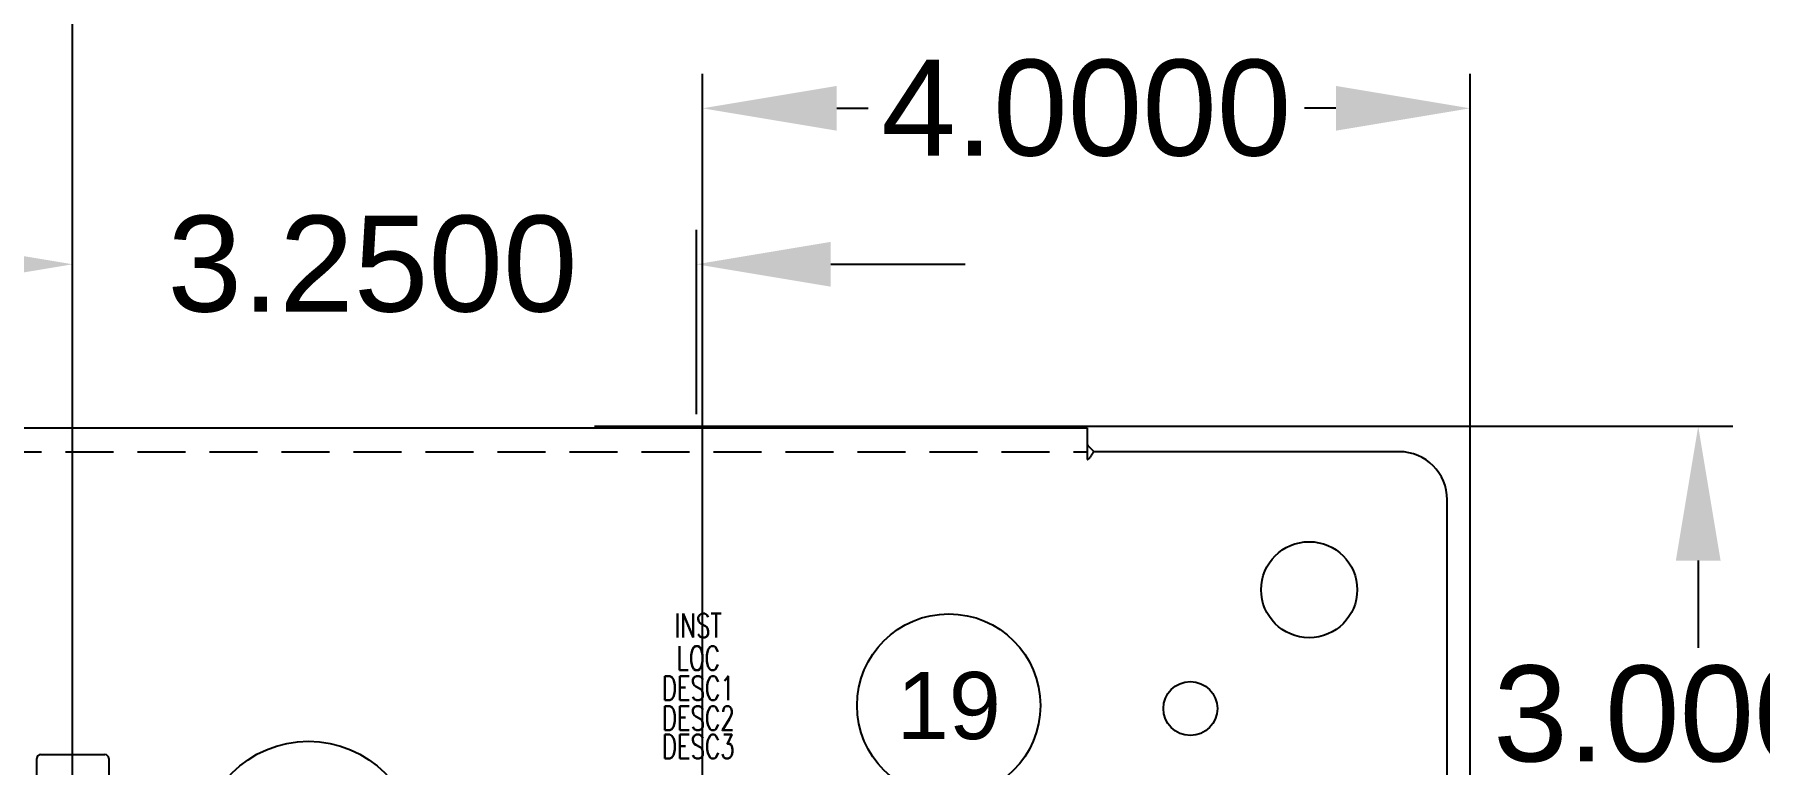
# Model space of a CAD drawing. Header units: inches. Extents: x -0.2 to 94.8, y -0.3 to 60.7.
# Drawn here: x 33.8 to 42.79, y 36.43 to 40.23 of the extents above; entities that cross this region are included whole.
import ezdxf
from ezdxf.enums import TextEntityAlignment as Align

# ---------------------------------------------------------------- set-up
doc = ezdxf.new("R2010")
doc.units = ezdxf.units.IN
doc.header["$MEASUREMENT"] = 0
doc.linetypes.add('HIDDEN', pattern=[0.375, 0.25, -0.125])
doc.linetypes.add('SLD-Solid', pattern=[0])
for name, color, linetype in [('02___PRT_ALL_AXES', 7, 'Continuous'), ('DEFAULT_2', 8, 'HIDDEN'), ('PBAL', 52, 'Continuous'), ('PITEM', 20, 'Continuous'), ('PSYMS', 2, 'Continuous')]:
    doc.layers.add(name, color=color, linetype=linetype)
doc.styles.get("Standard").update_dxf_attribs({"font": 'arial.ttf'})
doc.styles.add('WD', font='romans.shx', dxfattribs={"height": 0.185})

msp = doc.modelspace()

# ---------------------------------------------------------------- linework, layer by layer
at = {"color": 3, "linetype": 'Continuous'}
for p, q in [((10.33865, 38.1797), (39.28538, 38.1797)), ((39.28538, 38.1797), (39.28538, 38.09321)), ((39.28538, 38.09321), (39.28679, 38.09127)), ((39.28679, 38.09127), (39.2882, 38.08937)), ((39.2882, 38.08937), (39.28963, 38.08751)), ((39.28963, 38.08751), (39.29107, 38.08571)), ((39.29107, 38.08571), (39.2925, 38.08397)), ((39.2925, 38.08397), (39.29393, 38.0823)), ((39.29393, 38.0823), (39.29536, 38.08068)), ((39.29536, 38.08068), (39.29678, 38.07913)), ((39.29678, 38.07913), (39.29818, 38.07765)), ((39.29818, 38.07765), (39.29957, 38.0762)), ((39.29957, 38.0762), (39.30098, 38.07478)), ((39.30098, 38.07478), (39.30241, 38.07336)), ((39.30241, 38.07336), (39.30845, 38.06741)), ((39.30845, 38.06741), (39.31016, 38.0657)), ((39.31016, 38.0657), (39.3119, 38.06395)), ((39.3119, 38.06395), (39.3136, 38.06222)), ((39.3136, 38.06222), (39.31524, 38.06053)), ((39.31524, 38.06053), (39.3168, 38.05889)), ((39.3168, 38.05889), (39.31826, 38.05734)), ((39.31826, 38.05734), (39.31958, 38.05592)), ((39.31958, 38.05592), (39.32074, 38.05466)), ((40.9109, 38.05466), (39.32074, 38.05466)), ((41.16098, 36.21442), (41.16098, 37.80458))]:
    msp.add_line(p, q, dxfattribs=at)
at = {"color": 7, "linetype": 'SLD-Solid', "lineweight": 25}
for p, q in [((33.81363, 31.49519), (33.81363, 36.45678)), ((33.83364, 36.47678), (34.16874, 36.47678)), ((34.18875, 36.45678), (34.18875, 31.49519))]:
    msp.add_line(p, q, dxfattribs=at)
at = {"color": 3, "linetype": 'Continuous'}
msp.add_arc((40.9109, 37.80458), 0.25008, 0, 90, dxfattribs=at)
at = {"color": 7, "linetype": 'SLD-Solid', "lineweight": 25}
for centre, start, end in [((33.83364, 36.45678), 90, 180), ((34.16874, 36.45678), 0, 90)]:
    msp.add_arc(centre, 0.02001, start, end, dxfattribs=at)
at = {"layer": '02___PRT_ALL_AXES', "color": 3, "linetype": 'Continuous'}
for centre, radius in [((40.442, 37.33568), 0.25008), ((39.82309, 36.71676), 0.14054)]:
    msp.add_circle(centre, radius, dxfattribs=at)
at = {"layer": 'DEFAULT_2', "color": 8, "linetype": 'HIDDEN'}
for p, q in [((10.33865, 38.05466), (39.28538, 38.05466)), ((39.28538, 38.09321), (39.28538, 38.01379)), ((39.28538, 38.01379), (39.28701, 38.01438)), ((39.28701, 38.01438), (39.28857, 38.01506)), ((39.28857, 38.01506), (39.29007, 38.0158)), ((39.29007, 38.0158), (39.29153, 38.01663)), ((39.29153, 38.01663), (39.29295, 38.01755)), ((39.29295, 38.01755), (39.29436, 38.01858)), ((39.29436, 38.01858), (39.29576, 38.01973)), ((39.29576, 38.01973), (39.29717, 38.02101)), ((39.29717, 38.02101), (39.29861, 38.02247)), ((39.29861, 38.02247), (39.3, 38.02403)), ((39.3, 38.02403), (39.30126, 38.02557)), ((39.30126, 38.02557), (39.30249, 38.02718)), ((39.30249, 38.02718), (39.30375, 38.02896)), ((39.30375, 38.02896), (39.305, 38.03084)), ((39.305, 38.03084), (39.30626, 38.03281)), ((39.30626, 38.03281), (39.30752, 38.03485)), ((39.30752, 38.03485), (39.31139, 38.04131)), ((39.31139, 38.04131), (39.31277, 38.04355)), ((39.31277, 38.04355), (39.31414, 38.04571)), ((39.31414, 38.04571), (39.31551, 38.04778)), ((39.31551, 38.04778), (39.31687, 38.04973)), ((39.31687, 38.04973), (39.31821, 38.05153)), ((39.31821, 38.05153), (39.3195, 38.05317)), ((39.3195, 38.05317), (39.32074, 38.05466))]:
    msp.add_line(p, q, dxfattribs=at)
at = {"layer": 'PBAL'}
msp.add_circle((38.56453, 36.73246), 0.47746, dxfattribs=at)
msp.add_ellipse((35.22889, 35.98366), major_axis=(-0.39775, 0.39775), ratio=1, start_param=3.9269908, end_param=10.2101761, dxfattribs=at)
at = {"layer": 'PSYMS'}
for p, q in [((34, 36.8125), (34, 41.58625)), ((37.28125, 23), (37.28125, 40.02375)), ((41.28125, 23), (41.28125, 40.02375)), ((37.98125, 39.84375), (38.14418, 39.84375)), ((40.58125, 39.84375), (40.41832, 39.84375)), ((34, 31.53125), (34, 39.21125)), ((37.25, 38.25), (37.25, 39.21125)), ((37.95, 39.03125), (38.65, 39.03125)), ((36.71875, 38.1875), (42.64875, 38.1875)), ((42.46875, 37.4875), (42.46875, 37.03296))]:
    msp.add_line(p, q, dxfattribs=at)
for points in [[(37.98125, 39.96042), (37.98125, 39.72708), (37.28125, 39.84375)], [(40.58125, 39.96042), (40.58125, 39.72708), (41.28125, 39.84375)], [(33.3, 39.14792), (33.3, 38.91458), (34, 39.03125)], [(37.95, 39.14792), (37.95, 38.91458), (37.25, 39.03125)], [(42.35208, 37.4875), (42.58542, 37.4875), (42.46875, 38.1875)]]:
    msp.add_solid(points, dxfattribs=at)

# ---------------------------------------------------------------- texts
at = {"style": 'WD', "width": 0.7}
for tag, p in [('INST', (37.25942, 37.08628)), ('LOC', (37.25942, 36.91662)), ('DESC1', (37.25942, 36.76032)), ('DESC2', (37.25942, 36.60402)), ('DESC3', (37.25942, 36.45605))]:
    msp.add_attdef(tag, text='', height=0.12504, dxfattribs=at).set_placement(p, align=Align.CENTER)
at = {"layer": 'PITEM'}
msp.add_attdef('19', text='19', height=0.35, dxfattribs=at).set_placement((38.56453, 36.73246), align=Align.MIDDLE)
at = {"layer": 'PSYMS', "char_height": 0.5, "attachment_point": 5}
for s, insert in [('\\A1;4.0000', (39.28125, 39.84375)), ('\\A1;3.2500', (35.5625, 39.03125)), ('\\A1;3.0000', (42.46875, 36.6875))]:
    msp.add_mtext(s, dxfattribs=dict(at, insert=insert))

doc.saveas('drawing.dxf')
